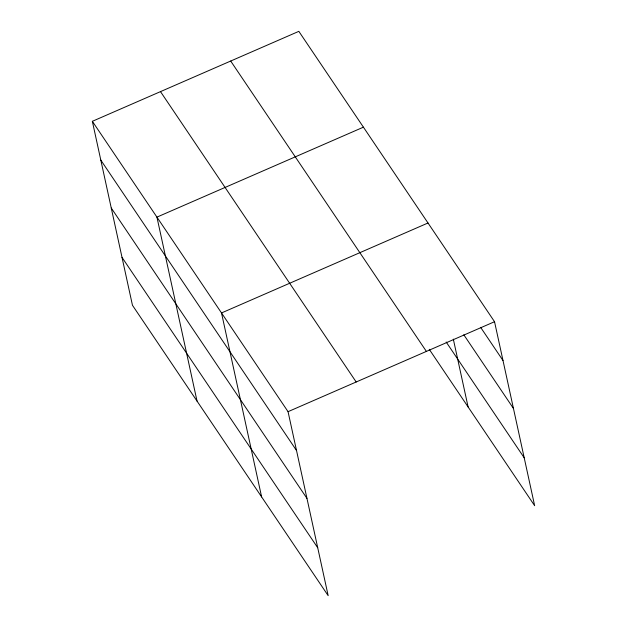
<?xml version="1.0" encoding="UTF-8"?>
<svg xmlns="http://www.w3.org/2000/svg" width="627" height="627" viewBox="0 0 627 627"><rect width="100%" height="100%" fill="white"/><g stroke="black" fill="none" stroke-linecap="round" stroke-linejoin="round"><path stroke-width="0.94" d="M92.349 121.309L288.052 411.673L328.164 595.65L132.462 305.286L92.349 121.309L298.836 31.35L494.538 321.714L534.651 505.691L429.252 349.31M363.417 127.171L156.93 217.13L197.043 401.108M427.998 222.993L221.511 312.951L261.624 496.929M288.052 411.673L494.538 321.714M480.635 327.349L502.995 360.525M463.815 334.794L513.442 408.428M446.173 342.005L524.203 457.788M230.697 61.038L426.391 351.402M160.496 91.62L356.191 381.992M100.814 160.12L296.508 450.484M111.261 208.023L306.956 498.394M122.022 257.383L317.717 547.747M453.321 339.129L468.11 406.962"/></g></svg>
